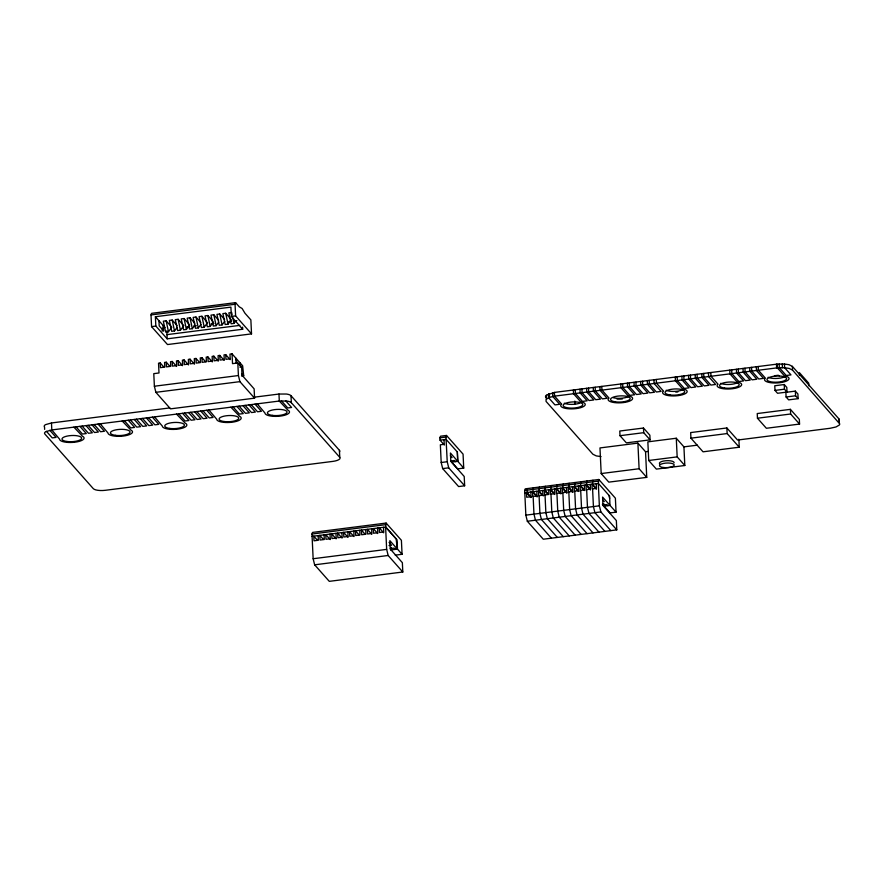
<?xml version="1.0" encoding="UTF-8"?>
<svg xmlns="http://www.w3.org/2000/svg" width="884" height="884" viewBox="0 0 884 884"><rect width="100%" height="100%" fill="white"/><g stroke="black" fill="none" stroke-linecap="round" stroke-linejoin="round"><path stroke-width="1.33" d="M151.02 314.936L151.54 313.334L235.586 302.648L239.299 306.836L242.117 308.505L244.967 313.234L250.868 319.897L251.531 333.876L167.496 344.55L151.573 326.66L151.02 314.936L235.056 304.262L235.586 302.648M391.203 547.406L391.314 549.737L390.297 548.588L394.154 548.102L395.181 549.251L397.259 548.986L389.866 540.654L390.264 549.041L402.364 562.688L402.806 572.003L329.29 581.352L314.638 564.821L313.146 558.732L311.975 534.035L312.505 532.422L386.12 523.063L401.402 540.312L402.065 554.29L395.247 555.152M402.065 554.29L397.48 549.119L397.038 539.804L385.7 527.008L386.12 523.063M439.934 437.823L440.453 436.21L446.497 435.447L463.061 454.122L463.724 468.1L457.68 468.874L451.691 462.122L457.824 461.337L457.382 452.022L446.077 439.381L440.044 440.155L439.934 437.823L445.967 437.061L446.497 435.447M616.049 512.156L602.579 497.073L602.965 505.46L616.347 520.554L616.789 529.87L543.273 539.218L527.339 521.251L525.847 515.151L524.687 490.465L525.218 488.852L598.822 479.493L615.386 498.178L616.049 512.156L610.104 512.908L602.38 504.311M527.383 488.576L526.963 492.51L531.317 497.416M533.328 487.813L532.919 491.758L537.361 496.653M539.373 487.051L538.953 490.996L543.306 495.902M545.317 486.299L544.898 490.233L548.378 494.156M551.262 485.537L550.842 489.482L554.323 493.405M557.207 484.786L556.787 488.73L561.141 493.637M563.152 484.034L562.732 487.968L567.086 492.874M569.097 483.272L568.677 487.217L573.031 492.123M575.042 482.52L574.622 486.454L578.976 491.36M580.987 481.758L580.567 485.703L584.921 490.609M586.932 481.007L586.512 484.951L589.993 488.874M592.877 480.255L592.457 484.189L595.938 488.112M616.789 529.87L600.866 511.913L599.363 505.814L598.313 483.449L598.822 479.493M839.17 421.281L839.192 419.182L792.362 366.374L789.003 364.705L784.462 364.02L776.439 364.197L554.401 392.419L546.356 395.236L545.461 396.662L545.892 397.689M171.021 326.307L166.159 320.815L163.341 321.179L165.639 332.086L168.468 331.732L171.839 327.213M177.065 325.533L172.203 320.052L169.374 320.406L171.684 331.323L174.502 330.959L177.198 327.345M183.817 325.688L178.148 319.301L175.319 319.654L177.629 330.561L180.447 330.207L183.143 326.594M188.955 324.019L184.093 318.538L181.264 318.903L183.574 329.809L186.391 329.445L189.762 324.936M194.9 323.268L190.038 317.787L187.209 318.141L189.519 329.058L192.336 328.693L195.032 325.08M200.845 322.516L195.983 317.024L193.154 317.389L195.463 328.296L198.281 327.942L200.977 324.329M206.79 321.754L201.928 316.273L199.099 316.638L201.408 327.544L204.226 327.179L207.596 322.671M212.735 321.002L207.873 315.522L205.044 315.875L207.353 326.782L210.171 326.428L213.541 321.92M218.679 320.24L213.817 314.759L210.989 315.124L213.298 326.03L216.127 325.677L218.812 322.063M224.624 319.489L219.762 314.008L216.934 314.361L219.243 325.279L222.072 324.914L224.757 321.301M230.569 318.737L225.707 313.256L222.878 313.61L225.188 324.516L228.017 324.163L231.376 319.643M232.16 314.925L231.652 312.494L228.834 312.859L231.133 323.765L233.962 323.4L235.973 320.693M738.869 439.226L739.245 447.216L703.034 451.812L690.934 438.166L690.669 432.574L726.88 427.966L737.587 440.044L830.131 428.276L835.977 426.972L839.347 425.016L839.8 423.944L792.528 370.098L789.18 368.429L784.638 367.744L776.616 367.921L554.577 396.142L549.461 397.358L546.08 399.325L546.069 401.424L592.899 454.232L596.258 455.901L601.043 456.608M169.739 407.922L51.471 422.961L45.515 424.651A9.823 3.083 -2.7 0 0 44.531 427.038L44.642 429.37M151.573 326.66L155.827 326.041L167.175 338.837L242.68 329.246L242.581 327.146M155.827 326.041L155.396 316.726L230.901 307.135L231.343 316.45L242.68 329.246M231.343 316.45L235.608 315.908L251.531 333.876M186.955 326.947L189.651 326.605M193.695 326.086L196.392 325.743M211.232 323.864L213.928 323.522M228.757 321.632L231.453 321.29M234.149 320.947L236.846 320.605M163.529 330.76L162.115 330.947L163.297 325.632L163.529 330.76L159.197 325.876L158.965 320.748M166.977 334.638L239.785 325.389M160.236 362.981L158.534 363.202L158.998 372.982L153.783 373.645L154.38 386.231L155.871 392.319L170.524 408.85L254.559 398.165L254.128 388.849L242.017 375.203L241.641 367.28L237.818 362.97L232.514 363.644L232.05 353.854L229.973 354.119L230.194 358.782L225.95 359.324L225.729 354.661L224.028 354.882L224.249 359.534L220.005 360.075L219.785 355.412L218.083 355.633L218.304 360.296L214.061 360.827L213.84 356.175L212.138 356.385L212.359 361.048L208.116 361.589L207.895 356.926L206.193 357.147L206.414 361.799L202.171 362.341L201.95 357.688L200.248 357.898L200.469 362.562L196.226 363.103L196.005 358.44L194.303 358.65L194.524 363.313L190.281 363.854L190.06 359.191L188.358 359.412L188.579 364.064L184.336 364.606L184.115 359.954L182.413 360.164L182.634 364.827L178.38 365.368L178.17 360.705L176.468 360.926L176.69 365.578L172.435 366.12L172.225 361.457L170.524 361.678L170.745 366.341L166.49 366.871L166.28 362.219L164.579 362.429L164.8 367.092L160.457 367.645L160.236 362.981L163.761 366.959M239.918 367.136L240.868 367.015L239.697 362.484M154.38 386.231L238.415 375.545L239.907 381.645L254.559 398.165M241.63 376.087L243.708 375.822L242.636 365.788L232.05 353.854M155.871 392.319L239.907 381.645M254.702 397.126L278.968 394.043L286.416 394.032A9.823 3.083 -2.7 0 1 291.002 395.712L339.423 450.321L339.754 457.315A9.823 3.083 -2.7 0 1 332.815 461.393L105.318 490.3A9.823 3.083 -2.7 0 1 93.284 488.631L44.863 434.022A9.823 3.083 -2.7 0 1 45.835 431.646L51.802 429.944L279.3 401.038L286.748 401.027A9.823 3.083 -2.7 0 1 291.333 402.706L339.754 457.315M774.406 375.755L778.351 375.258M784.252 384.54L774.771 385.744L774.992 390.408L777.533 393.281L787.014 392.076L786.793 387.413L784.252 384.54L784.462 389.203L787.014 392.076M774.992 390.408L784.462 389.203M795.357 391.126L785.876 392.33L786.097 396.993L788.65 399.866L798.13 398.662L797.909 393.999L795.357 391.126L795.578 395.789L798.13 398.662M786.097 396.993L795.578 395.789M643.486 428.022L619.783 431.027L620.004 435.69L626.38 442.873L650.083 439.856L649.862 435.204L643.486 428.022L643.707 432.674L650.083 439.856M790.418 409.347L757.234 413.557L757.455 418.22L766.373 428.276L799.556 424.066L799.335 419.403L790.418 409.347L790.639 413.999L799.556 424.066M620.004 435.69L643.707 432.674M757.455 418.22L790.639 413.999M450.763 460.951L454.63 460.465L455.647 461.614M441.193 462.509L447.227 461.735L448.718 467.835L464.652 485.802L458.608 486.565L442.685 468.597L441.193 462.509L440.354 444.796L444.221 444.309L444 439.646M637.894 443.116L599.971 447.934L601.186 473.559L608.789 482.134L646.745 477.371L645.541 451.746L637.894 443.116L639.099 468.741L646.745 477.371M676.282 438.243L647.85 441.856L648.723 460.487L656.37 469.117L684.813 465.503L683.929 446.862L676.282 438.243L677.166 456.873L684.813 465.503M442.685 468.597L448.718 467.835M690.934 438.166L727.145 433.558L739.245 447.216M645.541 451.746L648.027 451.426M683.929 446.862L697.343 445.16M648.723 460.487L677.166 456.873M601.186 473.559L639.099 468.741M524.687 490.465L598.291 481.106M524.798 492.786L598.402 483.438L609.617 496.079L609.96 505.416M311.975 534.035L385.59 524.676M312.085 536.367L385.7 527.008M602.999 505.018L606.866 504.532L607.883 505.681M525.847 515.151L599.363 505.814M604.115 506.156L610.059 505.405M527.339 521.251L600.866 511.913M389.037 545.55L391.612 545.229L389.059 542.356M313.146 558.732L386.662 549.384L388.153 555.483L402.806 572.003M390.662 549.981L397.48 549.119M314.638 564.821L388.153 555.483M596.391 489.217L591.982 484.255L592.203 488.907L596.446 488.377L596.236 483.714M602.623 499.736L604.313 501.648M590.446 489.979L586.037 485.007L586.258 489.67L590.501 489.128L590.291 484.465M583.617 489.736L580.092 485.758L580.313 490.421L584.556 489.88L584.346 485.228M578.556 491.493L574.147 486.52L574.368 491.173L578.611 490.642L578.39 485.979M610.844 530.632L594.921 512.665L593.418 506.565L592.589 488.863M572.611 492.244L568.202 487.272L568.423 491.935L572.666 491.393L572.445 486.73M604.899 531.383L588.965 513.416L587.473 507.328L586.644 489.614M566.666 492.996L562.257 488.034L562.478 492.686L566.721 492.145L566.5 487.493M598.954 532.135L583.02 514.179L581.528 508.079L580.7 490.377M560.721 493.758L556.312 488.786L556.533 493.449L560.776 492.907L560.555 488.244M593.009 532.897L577.075 514.93L575.583 508.83L574.755 491.128M554.776 494.51L550.367 489.537L550.588 494.2L554.832 493.659L554.611 489.007M587.064 533.649L571.13 515.681L569.639 509.593L568.81 491.88M547.947 494.278L544.422 490.3L544.643 494.952L548.887 494.421L548.666 489.758M581.12 534.4L565.185 516.444L563.694 510.344L562.865 492.642M542.002 495.029L538.478 491.051L538.699 495.714L542.942 495.173L542.721 490.509M575.175 535.163L559.24 517.195L557.749 511.096L556.92 493.394M536.942 496.775L532.533 491.802L532.754 496.465L536.997 495.924L536.776 491.272M569.23 535.914L553.296 517.958L551.804 511.858L550.975 494.156M530.897 497.548L526.499 492.576L526.709 497.239L531.052 496.686L530.831 492.023M563.285 536.676L547.351 518.709L545.859 512.609L545.019 494.907M557.34 537.428L541.406 519.461L539.914 513.372L539.074 495.659M551.395 538.179L535.461 520.223L533.969 514.123L533.129 496.421M440.044 440.155L444.387 445.061M463.724 468.1L450.431 453.006L450.829 461.393L464.211 476.476L464.652 485.802M450.387 455.68L452.078 457.592M285.808 400.938L291.598 407.469L287.731 407.955L281.432 400.85M225.729 354.661L230.138 359.633M383.689 532.798L379.28 527.825L379.501 532.488L383.744 531.947L383.523 527.284M242.061 373.965L243.708 375.822M219.785 355.412L224.193 360.385M377.744 533.549L373.335 528.577L373.556 533.24L377.799 532.698L377.578 528.035M257.211 403.844L264.957 413.016A12.288 3.856 -2.7 0 0 280.416 416.088A12.288 3.856 -2.7 0 0 287.853 410.11L279.3 401.038L278.968 394.043M213.84 356.175L218.249 361.147M371.799 534.301L367.39 529.339L367.611 533.991L371.855 533.461L371.634 528.798M255.034 404.121L261.41 411.303L257.542 411.789L251.167 404.607M207.895 356.926L212.304 361.899M364.97 534.069L361.446 530.091L361.666 534.754L365.91 534.212L365.689 529.549M249.001 404.883L255.365 412.066L251.498 412.563L245.133 405.38M201.95 357.688L205.475 361.655M359.026 534.82L355.501 530.842L355.722 535.505L359.965 534.964L359.744 530.312M242.956 405.657L249.332 412.839L245.465 413.325L239.089 406.143M196.005 358.44L199.53 362.418M353.954 536.577L349.556 531.604L349.777 536.256L354.02 535.726L353.799 531.063M236.923 406.419L243.288 413.601L239.431 414.099L233.056 406.916M155.396 316.726L165.01 327.577M190.06 359.191L194.458 364.164M348.009 537.328L343.611 532.356L343.821 537.019L348.075 536.477L347.854 531.814M230.879 407.192L239.542 416.242A12.288 3.856 -2.7 0 1 232.116 422.221A12.288 3.856 -2.7 0 1 216.657 419.149L208.9 409.977M184.115 359.954L188.513 364.915M342.064 538.08L337.666 533.118L337.876 537.77L342.13 537.229L341.909 532.577M178.17 360.705L182.568 365.678M336.119 538.842L331.721 533.87L331.931 538.533L336.185 537.991L335.964 533.328M172.225 361.457L176.623 366.429M330.174 539.594L325.765 534.621L325.986 539.284L330.24 538.743L330.019 534.091M166.28 362.219L169.805 366.197M323.345 539.362L319.82 535.384L320.041 540.036L324.295 539.505L324.074 534.842M206.734 410.253L213.099 417.447L209.232 417.933L202.867 410.751M317.312 540.124L313.787 536.146L314.008 540.809L318.351 540.257L318.129 535.593M200.69 411.027L207.066 418.209L203.198 418.696L196.823 411.513M194.657 411.789L201.022 418.972L197.154 419.469L190.789 412.287M188.612 412.563L194.988 419.745L191.121 420.231L184.745 413.049M182.579 413.325L188.944 420.508L185.088 421.005L178.712 413.822M176.535 414.099L185.198 423.149A12.288 3.856 -2.7 0 1 177.772 429.127A12.288 3.856 -2.7 0 1 162.313 426.066L154.556 416.883M152.391 417.16L158.755 424.353L154.888 424.839L148.523 417.657M146.346 417.933L152.722 425.116L148.855 425.613L142.479 418.419M140.313 418.696L146.678 425.889L142.821 426.375L136.445 419.193M134.269 419.469L140.644 426.652L136.777 427.138L130.412 419.955M128.235 420.231L134.6 427.414L130.744 427.911L124.368 420.729M122.191 421.005L130.865 430.055A12.288 3.856 -2.7 0 1 123.428 436.033A12.288 3.856 -2.7 0 1 107.97 432.972L100.212 423.79M98.047 424.066L104.411 431.259L100.544 431.746L94.179 424.563M92.002 424.839L98.378 432.022L94.511 432.519L88.135 425.326M85.969 425.602L92.334 432.795L88.477 433.282L82.102 426.099M79.925 426.375L86.3 433.558L82.433 434.044L76.068 426.861M73.891 427.138L82.444 436.21A12.288 3.856 -2.7 0 1 75.007 442.188A12.288 3.856 -2.7 0 1 59.548 439.116L51.802 429.944L51.471 422.961M49.813 430.287L56.112 437.392L52.244 437.889L46.454 431.359M608.888 495.372L609.64 498.421M232.68 317.345L233.962 323.4M225.707 313.256L228.017 324.163M219.762 314.008L222.072 324.914M213.817 314.759L216.127 325.677M207.873 315.522L210.171 326.428M201.928 316.273L204.226 327.179M195.983 317.024L198.281 327.942M190.038 317.787L192.336 328.693M184.093 318.538L186.391 329.445M178.148 319.301L180.447 330.207M172.203 320.052L174.502 330.959M166.159 320.815L168.468 331.732M839.192 419.182L839.358 422.906M808.838 385.866L808.705 383.148L799.346 372.584L799.467 375.302M792.362 366.374L792.528 370.098M784.462 364.02L784.638 367.744L790.981 374.893L786.241 375.501L779.334 367.7L779.158 363.976M782.263 363.91L782.439 367.633M777.191 364.131L777.367 367.866L784.395 375.788L785.445 375.998A12.288 3.856 -2.7 0 1 779.964 382.695A12.288 3.856 -2.7 0 1 764.925 378.606L765.434 378.197L758.384 370.241L758.207 366.517M776.439 364.197L776.616 367.921M756.306 366.761L756.483 370.484L763.489 378.385L758.748 378.993L751.743 371.081L751.566 367.357M749.676 367.6L749.853 371.324L756.859 379.236L752.118 379.833L745.113 371.932L744.936 368.197M743.035 368.44L743.212 372.175L750.218 380.076L745.477 380.673L738.471 372.772L738.295 369.048M736.405 369.291L736.582 373.015L743.588 380.916L738.847 381.523L731.841 373.612L731.665 369.888M729.764 370.131L729.941 373.855L736.991 381.811L738.052 382.021A12.288 3.856 -2.7 0 1 732.571 388.717A12.288 3.856 -2.7 0 1 717.532 384.628L718.04 384.22L710.979 376.264L710.813 372.54M726.88 427.966L727.145 433.558M708.438 372.838L708.614 376.562L715.62 384.474L710.88 385.07L703.874 377.17L703.697 373.446M701.808 373.678L701.973 377.413L708.99 385.313L704.25 385.921L697.244 378.009L697.067 374.286M695.167 374.529L695.343 378.253L702.349 386.153L697.609 386.761L690.603 378.86L690.426 375.125M688.537 375.368L688.702 379.092L695.719 387.004L690.979 387.601L683.973 379.7L683.796 375.976M681.895 376.208L682.072 379.943L689.078 387.844L684.338 388.452L677.332 380.54L677.155 376.816M675.265 377.059L675.431 380.783L682.492 388.739L683.542 388.949A12.288 3.856 -2.7 0 1 678.061 395.645A12.288 3.856 -2.7 0 1 663.022 391.557L663.53 391.148L656.481 383.192L656.304 379.468M653.928 379.766L654.105 383.49L661.121 391.402L656.381 391.999L649.364 384.098L649.188 380.374M647.298 380.606L647.475 384.341L654.48 392.242L649.74 392.839L642.734 384.938L642.558 381.214M640.657 381.457L640.834 385.181L647.85 393.082L643.11 393.689L636.093 385.789L635.916 382.054M634.027 382.297L634.204 386.021L641.209 393.933L636.469 394.529L629.463 386.628L629.286 382.894M627.386 383.137L627.563 386.872L634.579 394.772L629.839 395.369L622.822 387.468L622.645 383.744M620.756 383.988L620.933 387.711L627.983 395.667L629.043 395.877A12.288 3.856 -2.7 0 1 623.551 402.563A12.288 3.856 -2.7 0 1 608.512 398.485L609.021 398.076L601.971 390.12L601.794 386.396M599.904 386.628L600.081 390.363L607.087 398.264L602.347 398.872L595.341 390.96L595.164 387.236M603.916 503.836L604.015 506.167M593.263 387.479L593.44 391.203L600.446 399.104L595.706 399.712L588.7 391.811L588.523 388.076M586.633 388.319L586.81 392.043L593.816 399.955L589.076 400.551L582.07 392.651L581.893 388.927M579.992 389.159L580.169 392.894L587.175 400.795L582.434 401.402L575.429 393.49L575.252 389.767M574.832 401.115L574.965 403.833M573.362 390.01L573.539 393.734L580.589 401.69L581.639 401.9A12.288 3.856 -2.7 0 1 576.158 408.596A12.288 3.856 -2.7 0 1 561.119 404.507L561.627 404.099L554.577 396.142L554.401 392.419M552.622 392.783L552.798 396.518L559.683 404.286L554.953 404.894L548.61 397.745L548.434 394.01M549.284 393.623L549.461 397.358M546.356 395.236L546.533 398.971M457.293 452.033L457.735 461.349M445.967 437.061L447.227 461.735M397.259 548.986L396.176 538.953L385.601 527.019L386.662 549.384M291.002 395.712L291.333 402.706M235.056 304.262L235.608 315.908M237.818 362.97L238.415 375.545M166.789 330.804L167.175 338.837M339.423 450.321A9.823 3.083 -2.7 0 1 339.423 451.923M579.749 403.159A9.823 3.083 -2.7 0 1 564.301 403.181M683.21 389.501A9.823 3.083 -2.7 0 1 666.204 390.231M628.701 396.43A9.823 3.083 -2.7 0 1 613.264 397.723M785.114 376.551A9.823 3.083 -2.7 0 1 768.108 377.28M737.709 382.573A9.823 3.083 -2.7 0 1 720.714 383.302M659.652 463.901A7.37 2.309 -2.7 0 1 665.796 460.741A7.37 2.309 -2.7 0 1 674.127 462.675M677.884 391.91A12.288 3.856 -2.7 0 1 675.774 392.12M622.336 398.96A12.288 3.856 -2.7 0 1 617.032 399.115M237.045 362.705L236.094 362.827L235.873 358.164L237.045 362.705M779.312 376.009L776.771 376.009A9.823 3.083 -2.7 0 0 767.887 380.783A9.823 3.083 -2.7 0 0 784.307 380.761A9.823 3.083 -2.7 0 0 779.312 376.009M575.506 401.911L572.965 401.911A9.823 3.083 -2.7 0 0 564.08 406.684A9.823 3.083 -2.7 0 0 580.501 406.662A9.823 3.083 -2.7 0 0 575.506 401.911M66.919 441.481A9.823 3.083 -2.7 0 0 81.637 438.177A9.823 3.083 -2.7 0 0 66.908 436.132A9.823 3.083 -2.7 0 0 66.919 441.481M224.028 421.513A9.823 3.083 -2.7 0 0 238.746 418.209A9.823 3.083 -2.7 0 0 224.006 416.165A9.823 3.083 -2.7 0 0 224.028 421.513M115.34 435.326A9.823 3.083 -2.7 0 0 130.059 432.022A9.823 3.083 -2.7 0 0 115.329 429.978A9.823 3.083 -2.7 0 0 115.34 435.326M272.327 415.369A9.823 3.083 -2.7 0 0 287.046 412.066A9.823 3.083 -2.7 0 0 272.316 410.021A9.823 3.083 -2.7 0 0 272.327 415.369M169.684 428.42A9.823 3.083 -2.7 0 0 184.402 425.116A9.823 3.083 -2.7 0 0 169.662 423.071A9.823 3.083 -2.7 0 0 169.684 428.42M724.482 388.01A9.823 3.083 -2.7 0 0 739.201 384.706A9.823 3.083 -2.7 0 0 724.471 382.661A9.823 3.083 -2.7 0 0 724.482 388.01M669.973 394.927A9.823 3.083 -2.7 0 0 684.691 391.623A9.823 3.083 -2.7 0 0 669.961 389.579A9.823 3.083 -2.7 0 0 669.973 394.927M615.474 401.855A9.823 3.083 -2.7 0 0 630.181 398.551A9.823 3.083 -2.7 0 0 615.452 396.507A9.823 3.083 -2.7 0 0 615.474 401.855M663.199 467.492A7.37 2.309 -2.7 0 0 674.238 465.006A7.37 2.309 -2.7 0 0 663.188 463.481A7.37 2.309 -2.7 0 0 663.199 467.492"/></g></svg>
